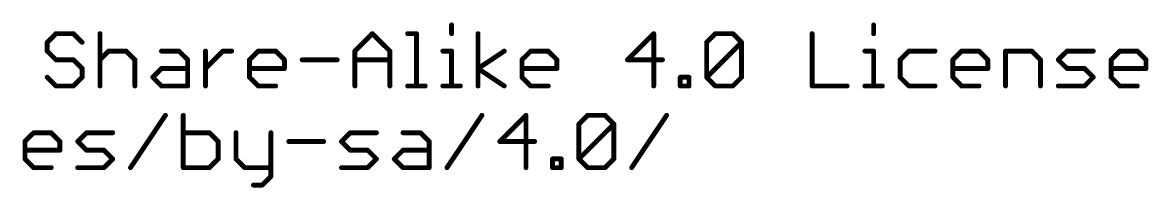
# Model space of a CAD drawing. Extents: x -3 to 111, y -18 to 20.
# Drawn here: x 75.97 to 110.92, y -15.78 to -10.65 of the extents above; entities that cross this region are included whole.
import ezdxf

# ---------------------------------------------------------------- set-up
doc = ezdxf.new("R2010")
doc.units = 0
doc.layers.add('51', color=53, linetype='CONTINUOUS')

msp = doc.modelspace()

# ---------------------------------------------------------------- linework, layer by layer
at = {"layer": '51', "const_width": 0.1524}
for points in [[(89.2895, -10.7256), (89.2895, -10.9968)], [(102.3867, -10.7256), (102.3867, -10.9968)], [(77.0108, -10.9968), (76.7397, -11.268)], [(77.5531, -10.9968), (77.0108, -10.9968)], [(77.8243, -11.268), (77.5531, -10.9968)], [(78.3768, -10.9968), (78.3768, -12.6238)], [(86.2897, -11.5391), (86.8321, -10.9968)], [(86.8321, -10.9968), (87.3744, -11.5391)], [(87.9269, -10.9968), (88.1981, -10.9968)], [(88.1981, -10.9968), (88.1981, -12.6238)], [(90.1098, -12.6238), (90.1098, -10.9968)], [(95.5619, -10.9968), (94.7484, -11.8103)], [(95.5619, -12.6238), (95.5619, -10.9968)], [(97.2041, -11.268), (97.4753, -10.9968)], [(97.4753, -10.9968), (98.0176, -10.9968)], [(98.0176, -10.9968), (98.2888, -11.268)], [(100.4784, -10.9968), (100.4784, -12.6238)], [(76.7397, -11.268), (76.7397, -11.5391)], [(76.7397, -11.5391), (77.0108, -11.8103)], [(78.3768, -11.8103), (78.648, -11.5391)], [(78.648, -11.5391), (79.1903, -11.5391)], [(79.1903, -11.5391), (79.4615, -11.8103)], [(80.2851, -11.5391), (80.8275, -11.5391)], [(80.8275, -11.5391), (81.0986, -11.8103)], [(81.6511, -12.6238), (81.6511, -11.5391)], [(81.6511, -12.0815), (82.1934, -11.5391)], [(82.1934, -11.5391), (82.4646, -11.5391)], [(83.0154, -11.8103), (83.2866, -11.5391)], [(83.2866, -11.5391), (83.8289, -11.5391)], [(83.8289, -11.5391), (84.1001, -11.8103)], [(86.2897, -12.6238), (86.2897, -11.5391)], [(87.3744, -11.5391), (87.3744, -12.6238)], [(89.0183, -11.5391), (89.2895, -11.5391)], [(89.2895, -11.5391), (89.2895, -12.6238)], [(90.1098, -12.0815), (90.9233, -11.5391)], [(91.4741, -11.8103), (91.7452, -11.5391)], [(91.7452, -11.5391), (92.2876, -11.5391)], [(92.2876, -11.5391), (92.5587, -11.8103)], [(97.2041, -12.3526), (97.2041, -11.268)], [(97.2041, -12.3526), (98.2888, -11.268)], [(98.2888, -11.268), (98.2888, -12.3526)], [(102.1156, -11.5391), (102.3867, -11.5391)], [(102.3867, -11.5391), (102.3867, -12.6238)], [(103.4782, -11.5391), (103.207, -11.8103)], [(104.2917, -11.5391), (103.4782, -11.5391)], [(104.8442, -11.8103), (105.1153, -11.5391)], [(105.1153, -11.5391), (105.6577, -11.5391)], [(105.6577, -11.5391), (105.9288, -11.8103)], [(106.4813, -12.6238), (106.4813, -11.5391)], [(106.4813, -11.5391), (107.2948, -11.5391)], [(107.2948, -11.5391), (107.566, -11.8103)], [(108.1185, -11.8103), (108.3896, -11.5391)], [(108.3896, -11.5391), (109.2031, -11.5391)], [(109.7556, -11.8103), (110.0268, -11.5391)], [(110.0268, -11.5391), (110.5691, -11.5391)], [(110.5691, -11.5391), (110.8403, -11.8103)], [(77.0108, -11.8103), (77.5531, -11.8103)], [(77.5531, -11.8103), (77.8243, -12.0815)], [(79.4615, -11.8103), (79.4615, -12.6238)], [(81.0986, -11.8103), (81.0986, -12.6238)], [(83.0154, -12.3526), (83.0154, -11.8103)], [(84.1001, -11.8103), (84.1001, -12.0815)], [(84.6526, -11.8103), (85.7372, -11.8103)], [(86.2897, -11.8103), (87.3744, -11.8103)], [(91.4741, -12.3526), (91.4741, -11.8103)], [(92.5587, -11.8103), (92.5587, -12.0815)], [(94.7484, -11.8103), (95.833, -11.8103)], [(103.207, -11.8103), (103.207, -12.3526)], [(104.8442, -12.3526), (104.8442, -11.8103)], [(105.9288, -11.8103), (105.9288, -12.0815)], [(107.566, -11.8103), (107.566, -12.6238)], [(108.3896, -12.0815), (108.1185, -11.8103)], [(109.7556, -12.3526), (109.7556, -11.8103)], [(110.8403, -11.8103), (110.8403, -12.0815)], [(77.8243, -12.0815), (77.8243, -12.3526)], [(80.014, -12.3526), (80.2851, -12.0815)], [(80.2851, -12.0815), (81.0986, -12.0815)], [(84.1001, -12.0815), (83.0154, -12.0815)], [(90.9233, -12.6238), (90.1098, -12.0815)], [(92.5587, -12.0815), (91.4741, -12.0815)], [(105.9288, -12.0815), (104.8442, -12.0815)], [(108.932, -12.0815), (108.3896, -12.0815)], [(109.2031, -12.3526), (108.932, -12.0815)], [(110.8403, -12.0815), (109.7556, -12.0815)], [(77.0108, -12.6238), (76.7397, -12.3526)], [(77.5531, -12.6238), (77.0108, -12.6238)], [(77.8243, -12.3526), (77.5531, -12.6238)], [(80.2851, -12.6238), (80.014, -12.3526)], [(81.0986, -12.6238), (80.2851, -12.6238)], [(83.2866, -12.6238), (83.0154, -12.3526)], [(83.8289, -12.6238), (83.2866, -12.6238)], [(87.9269, -12.6238), (88.4692, -12.6238)], [(89.0183, -12.6238), (89.5607, -12.6238)], [(91.7452, -12.6238), (91.4741, -12.3526)], [(92.2876, -12.6238), (91.7452, -12.6238)], [(96.3855, -12.6238), (96.3855, -12.3526)], [(96.3855, -12.3526), (96.6567, -12.3526)], [(96.6567, -12.6238), (96.3855, -12.6238)], [(96.6567, -12.3526), (96.6567, -12.6238)], [(97.4753, -12.6238), (97.2041, -12.3526)], [(98.0176, -12.6238), (97.4753, -12.6238)], [(98.2888, -12.3526), (98.0176, -12.6238)], [(100.4784, -12.6238), (101.5631, -12.6238)], [(102.1156, -12.6238), (102.6579, -12.6238)], [(103.207, -12.3526), (103.4782, -12.6238)], [(103.4782, -12.6238), (104.2917, -12.6238)], [(105.1153, -12.6238), (104.8442, -12.3526)], [(105.6577, -12.6238), (105.1153, -12.6238)], [(108.1185, -12.6238), (108.932, -12.6238)], [(108.932, -12.6238), (109.2031, -12.3526)], [(110.0268, -12.6238), (109.7556, -12.3526)], [(110.5691, -12.6238), (110.0268, -12.6238)], [(79.3238, -15.1638), (80.4085, -13.5368)], [(80.9609, -13.5368), (80.9609, -15.1638)], [(89.1467, -15.1638), (90.2314, -13.5368)], [(91.5974, -13.5368), (90.7839, -14.3503)], [(91.5974, -15.1638), (91.5974, -13.5368)], [(93.2396, -13.808), (93.5108, -13.5368)], [(93.5108, -13.5368), (94.0531, -13.5368)], [(94.0531, -13.5368), (94.3243, -13.808)], [(94.8768, -15.1638), (95.9614, -13.5368)], [(93.2396, -14.8926), (93.2396, -13.808)], [(93.2396, -14.8926), (94.3243, -13.808)], [(94.3243, -13.808), (94.3243, -14.8926)], [(76.0495, -14.3503), (76.3206, -14.0791)], [(76.0495, -14.8926), (76.0495, -14.3503)], [(76.3206, -14.0791), (76.863, -14.0791)], [(76.863, -14.0791), (77.1341, -14.3503)], [(77.1341, -14.3503), (77.1341, -14.6215)], [(77.6866, -14.3503), (77.9578, -14.0791)], [(77.9578, -14.6215), (77.6866, -14.3503)], [(77.9578, -14.0791), (78.7713, -14.0791)], [(81.7744, -14.0791), (80.9609, -14.0791)], [(82.0456, -14.3503), (81.7744, -14.0791)], [(82.0456, -14.8926), (82.0456, -14.3503)], [(82.5981, -14.0791), (82.5981, -14.8926)], [(83.6828, -14.0791), (83.6828, -15.435)], [(84.2353, -14.3503), (85.3199, -14.3503)], [(85.8724, -14.3503), (86.1436, -14.0791)], [(86.1436, -14.6215), (85.8724, -14.3503)], [(86.1436, -14.0791), (86.9571, -14.0791)], [(87.7807, -14.0791), (88.3231, -14.0791)], [(88.3231, -14.0791), (88.5942, -14.3503)], [(88.5942, -14.3503), (88.5942, -15.1638)], [(90.7839, -14.3503), (91.8685, -14.3503)], [(77.1341, -14.6215), (76.0495, -14.6215)], [(78.5001, -14.6215), (77.9578, -14.6215)], [(78.7713, -14.8926), (78.5001, -14.6215)], [(86.6859, -14.6215), (86.1436, -14.6215)], [(86.9571, -14.8926), (86.6859, -14.6215)], [(87.5096, -14.8926), (87.7807, -14.6215)], [(87.7807, -14.6215), (88.5942, -14.6215)], [(76.3206, -15.1638), (76.0495, -14.8926)], [(78.5001, -15.1638), (78.7713, -14.8926)], [(81.7744, -15.1638), (82.0456, -14.8926)], [(82.5981, -14.8926), (82.8693, -15.1638)], [(86.6859, -15.1638), (86.9571, -14.8926)], [(87.7807, -15.1638), (87.5096, -14.8926)], [(92.421, -15.1638), (92.421, -14.8926)], [(92.421, -14.8926), (92.6922, -14.8926)], [(92.6922, -14.8926), (92.6922, -15.1638)], [(93.5108, -15.1638), (93.2396, -14.8926)], [(94.3243, -14.8926), (94.0531, -15.1638)], [(76.863, -15.1638), (76.3206, -15.1638)], [(77.6866, -15.1638), (78.5001, -15.1638)], [(80.9609, -15.1638), (81.7744, -15.1638)], [(82.8693, -15.1638), (83.6828, -15.1638)], [(83.6828, -15.435), (83.4116, -15.7061)], [(85.8724, -15.1638), (86.6859, -15.1638)], [(88.5942, -15.1638), (87.7807, -15.1638)], [(92.6922, -15.1638), (92.421, -15.1638)], [(94.0531, -15.1638), (93.5108, -15.1638)], [(83.4116, -15.7061), (83.1404, -15.7061)]]:
    msp.add_lwpolyline(points, dxfattribs=at)
at = {"layer": '51', "const_width": 0.0762}
for points in [[(89.3276, -10.7256, 1), (89.2514, -10.7256)], [(102.4248, -10.7256, 1), (102.3486, -10.7256)], [(77.0108, -10.9587, 1), (77.0108, -11.0349)], [(77.0378, -11.0238, 1), (76.9839, -10.9699)], [(77.5801, -10.9699, 1), (77.5262, -11.0238)], [(77.5531, -11.0349, 1), (77.5531, -10.9587)], [(78.4149, -10.9968, 1), (78.3387, -10.9968)], [(86.859, -10.9699, 1), (86.8051, -11.0238)], [(86.859, -11.0238, 1), (86.8051, -10.9699)], [(87.9269, -10.9587, 1), (87.9269, -11.0349)], [(88.2362, -10.9968, 1), (88.16, -10.9968)], [(88.1981, -11.0349, 1), (88.1981, -10.9587)], [(89.2514, -10.9968, 1), (89.3276, -10.9968)], [(90.1479, -10.9968, 1), (90.0717, -10.9968)], [(95.6, -10.9968, 1), (95.5238, -10.9968)], [(95.5888, -11.0238, 1), (95.5349, -10.9699)], [(97.4753, -10.9587, 1), (97.4753, -11.0349)], [(97.5022, -11.0238, 1), (97.4483, -10.9699)], [(98.0445, -10.9699, 1), (97.9907, -11.0238)], [(98.0176, -11.0349, 1), (98.0176, -10.9587)], [(100.5165, -10.9968, 1), (100.4403, -10.9968)], [(102.3486, -10.9968, 1), (102.4248, -10.9968)], [(76.7127, -11.241, 1), (76.7666, -11.2949)], [(76.7666, -11.5122, 1), (76.7127, -11.5661)], [(76.7778, -11.268, 1), (76.7016, -11.268)], [(76.7016, -11.5391, 1), (76.7778, -11.5391)], [(77.7974, -11.2949, 1), (77.8513, -11.241)], [(78.648, -11.501, 1), (78.648, -11.5772)], [(78.6749, -11.5661, 1), (78.621, -11.5122)], [(79.2172, -11.5122, 1), (79.1634, -11.5661)], [(79.1903, -11.5772, 1), (79.1903, -11.501)], [(80.2851, -11.501, 1), (80.2851, -11.5772)], [(80.8544, -11.5122, 1), (80.8005, -11.5661)], [(80.8275, -11.5772, 1), (80.8275, -11.501)], [(81.6892, -11.5391, 1), (81.613, -11.5391)], [(82.1934, -11.501, 1), (82.1934, -11.5772)], [(82.2204, -11.5661, 1), (82.1665, -11.5122)], [(82.4646, -11.5772, 1), (82.4646, -11.501)], [(83.2866, -11.501, 1), (83.2866, -11.5772)], [(83.3135, -11.5661, 1), (83.2596, -11.5122)], [(83.8559, -11.5122, 1), (83.802, -11.5661)], [(83.8289, -11.5772, 1), (83.8289, -11.501)], [(86.3278, -11.5391, 1), (86.2516, -11.5391)], [(86.2628, -11.5122, 1), (86.3167, -11.5661)], [(87.4125, -11.5391, 1), (87.3363, -11.5391)], [(87.3474, -11.5661, 1), (87.4013, -11.5122)], [(89.0183, -11.501, 1), (89.0183, -11.5772)], [(89.3276, -11.5391, 1), (89.2514, -11.5391)], [(89.2895, -11.5772, 1), (89.2895, -11.501)], [(90.9444, -11.5708, 1), (90.9021, -11.5074)], [(91.7452, -11.501, 1), (91.7452, -11.5772)], [(91.7722, -11.5661, 1), (91.7183, -11.5122)], [(92.3145, -11.5122, 1), (92.2606, -11.5661)], [(92.2876, -11.5772, 1), (92.2876, -11.501)], [(97.2422, -11.268, 1), (97.166, -11.268)], [(97.1772, -11.241, 1), (97.231, -11.2949)], [(98.3269, -11.268, 1), (98.2507, -11.268)], [(98.3157, -11.2949, 1), (98.2618, -11.241)], [(98.2618, -11.2949, 1), (98.3157, -11.241)], [(102.1156, -11.501, 1), (102.1156, -11.5772)], [(102.4248, -11.5391, 1), (102.3486, -11.5391)], [(102.3867, -11.5772, 1), (102.3867, -11.501)], [(103.4782, -11.501, 1), (103.4782, -11.5772)], [(103.5051, -11.5661, 1), (103.4512, -11.5122)], [(104.2917, -11.5772, 1), (104.2917, -11.501)], [(105.1153, -11.501, 1), (105.1153, -11.5772)], [(105.1423, -11.5661, 1), (105.0884, -11.5122)], [(105.6846, -11.5122, 1), (105.6307, -11.5661)], [(105.6577, -11.5772, 1), (105.6577, -11.501)], [(106.5194, -11.5391, 1), (106.4432, -11.5391)], [(106.4813, -11.501, 1), (106.4813, -11.5772)], [(107.3218, -11.5122, 1), (107.2679, -11.5661)], [(107.2948, -11.5772, 1), (107.2948, -11.501)], [(108.3896, -11.501, 1), (108.3896, -11.5772)], [(108.4166, -11.5661, 1), (108.3627, -11.5122)], [(109.2031, -11.5772, 1), (109.2031, -11.501)], [(110.0268, -11.501, 1), (110.0268, -11.5772)], [(110.0537, -11.5661, 1), (109.9999, -11.5122)], [(110.5961, -11.5122, 1), (110.5422, -11.5661)], [(110.5691, -11.5772, 1), (110.5691, -11.501)], [(77.0108, -11.7722, 1), (77.0108, -11.8484)], [(76.9839, -11.8372, 1), (77.0378, -11.7834)], [(77.5801, -11.7834, 1), (77.5262, -11.8372)], [(77.5531, -11.8484, 1), (77.5531, -11.7722)], [(78.3499, -11.7834, 1), (78.4038, -11.8372)], [(79.4996, -11.8103, 1), (79.4234, -11.8103)], [(79.4345, -11.8372, 1), (79.4884, -11.7834)], [(81.1367, -11.8103, 1), (81.0605, -11.8103)], [(81.0717, -11.8372, 1), (81.1256, -11.7834)], [(83.0535, -11.8103, 1), (82.9773, -11.8103)], [(82.9885, -11.7834, 1), (83.0424, -11.8372)], [(84.1382, -11.8103, 1), (84.062, -11.8103)], [(84.0731, -11.8372, 1), (84.127, -11.7834)], [(84.6526, -11.7722, 1), (84.6526, -11.8484)], [(85.7372, -11.8484, 1), (85.7372, -11.7722)], [(86.2897, -11.7722, 1), (86.2897, -11.8484)], [(87.3744, -11.8484, 1), (87.3744, -11.7722)], [(91.5122, -11.8103, 1), (91.436, -11.8103)], [(91.4471, -11.7834, 1), (91.501, -11.8372)], [(92.5968, -11.8103, 1), (92.5206, -11.8103)], [(92.5318, -11.8372, 1), (92.5857, -11.7834)], [(94.7484, -11.7722, 1), (94.7484, -11.8484)], [(94.7214, -11.7834, 1), (94.7753, -11.8372)], [(95.833, -11.8484, 1), (95.833, -11.7722)], [(103.2451, -11.8103, 1), (103.1689, -11.8103)], [(103.1801, -11.7834, 1), (103.234, -11.8372)], [(104.8823, -11.8103, 1), (104.8061, -11.8103)], [(104.8172, -11.7834, 1), (104.8711, -11.8372)], [(105.9669, -11.8103, 1), (105.8907, -11.8103)], [(105.9019, -11.8372, 1), (105.9558, -11.7834)], [(107.6041, -11.8103, 1), (107.5279, -11.8103)], [(107.539, -11.8372, 1), (107.5929, -11.7834)], [(108.1454, -11.7834, 1), (108.0915, -11.8372)], [(108.0915, -11.7834, 1), (108.1454, -11.8372)], [(109.7937, -11.8103, 1), (109.7175, -11.8103)], [(109.7287, -11.7834, 1), (109.7826, -11.8372)], [(110.8784, -11.8103, 1), (110.8022, -11.8103)], [(110.8134, -11.8372, 1), (110.8672, -11.7834)], [(77.8624, -12.0815, 1), (77.7862, -12.0815)], [(77.7974, -12.1084, 1), (77.8513, -12.0545)], [(80.2851, -12.0434, 1), (80.2851, -12.1196)], [(80.3121, -12.1084, 1), (80.2582, -12.0545)], [(81.0986, -12.1196, 1), (81.0986, -12.0434)], [(81.6242, -12.0545, 1), (81.6781, -12.1084)], [(83.0154, -12.0434, 1), (83.0154, -12.1196)], [(84.062, -12.0815, 1), (84.1382, -12.0815)], [(84.1001, -12.1196, 1), (84.1001, -12.0434)], [(90.1309, -12.0498, 1), (90.0886, -12.1132)], [(90.0886, -12.0498, 1), (90.1309, -12.1132)], [(91.4741, -12.0434, 1), (91.4741, -12.1196)], [(92.5206, -12.0815, 1), (92.5968, -12.0815)], [(92.5587, -12.1196, 1), (92.5587, -12.0434)], [(104.8442, -12.0434, 1), (104.8442, -12.1196)], [(105.8907, -12.0815, 1), (105.9669, -12.0815)], [(105.9288, -12.1196, 1), (105.9288, -12.0434)], [(108.3896, -12.0434, 1), (108.3896, -12.1196)], [(108.3627, -12.1084, 1), (108.4166, -12.0545)], [(108.9589, -12.0545, 1), (108.905, -12.1084)], [(108.932, -12.1196, 1), (108.932, -12.0434)], [(109.7556, -12.0434, 1), (109.7556, -12.1196)], [(110.8022, -12.0815, 1), (110.8784, -12.0815)], [(110.8403, -12.1196, 1), (110.8403, -12.0434)], [(76.7666, -12.3257, 1), (76.7127, -12.3796)], [(77.0108, -12.5857, 1), (77.0108, -12.6619)], [(76.9839, -12.6507, 1), (77.0378, -12.5969)], [(77.5262, -12.5969, 1), (77.5801, -12.6507)], [(77.5531, -12.6619, 1), (77.5531, -12.5857)], [(77.7862, -12.3526, 1), (77.8624, -12.3526)], [(77.8513, -12.3796, 1), (77.7974, -12.3257)], [(80.0409, -12.3257, 1), (79.987, -12.3796)], [(79.987, -12.3257, 1), (80.0409, -12.3796)], [(80.2851, -12.5857, 1), (80.2851, -12.6619)], [(80.2582, -12.6507, 1), (80.3121, -12.5969)], [(81.0986, -12.6619, 1), (81.0986, -12.5857)], [(83.0424, -12.3257, 1), (82.9885, -12.3796)], [(82.9773, -12.3526, 1), (83.0535, -12.3526)], [(83.2866, -12.5857, 1), (83.2866, -12.6619)], [(83.2596, -12.6507, 1), (83.3135, -12.5969)], [(83.8289, -12.6619, 1), (83.8289, -12.5857)], [(87.9269, -12.5857, 1), (87.9269, -12.6619)], [(88.4692, -12.6619, 1), (88.4692, -12.5857)], [(89.0183, -12.5857, 1), (89.0183, -12.6619)], [(89.5607, -12.6619, 1), (89.5607, -12.5857)], [(90.9021, -12.6555, 1), (90.9444, -12.5921)], [(91.501, -12.3257, 1), (91.4471, -12.3796)], [(91.436, -12.3526, 1), (91.5122, -12.3526)], [(91.7452, -12.5857, 1), (91.7452, -12.6619)], [(91.7183, -12.6507, 1), (91.7722, -12.5969)], [(92.2876, -12.6619, 1), (92.2876, -12.5857)], [(96.4236, -12.3526, 1), (96.3474, -12.3526)], [(96.3855, -12.3145, 1), (96.3855, -12.3907)], [(96.3855, -12.5857, 1), (96.3855, -12.6619)], [(96.6948, -12.3526, 1), (96.6186, -12.3526)], [(96.6567, -12.3907, 1), (96.6567, -12.3145)], [(96.6567, -12.6619, 1), (96.6567, -12.5857)], [(97.231, -12.3257, 1), (97.1772, -12.3796)], [(97.1772, -12.3257, 1), (97.231, -12.3796)], [(97.166, -12.3526, 1), (97.2422, -12.3526)], [(97.4753, -12.5857, 1), (97.4753, -12.6619)], [(97.4483, -12.6507, 1), (97.5022, -12.5969)], [(97.9907, -12.5969, 1), (98.0445, -12.6507)], [(98.0176, -12.6619, 1), (98.0176, -12.5857)], [(98.2507, -12.3526, 1), (98.3269, -12.3526)], [(98.3157, -12.3796, 1), (98.2618, -12.3257)], [(100.4784, -12.5857, 1), (100.4784, -12.6619)], [(101.5631, -12.6619, 1), (101.5631, -12.5857)], [(102.1156, -12.5857, 1), (102.1156, -12.6619)], [(102.6579, -12.6619, 1), (102.6579, -12.5857)], [(103.234, -12.3257, 1), (103.1801, -12.3796)], [(103.1689, -12.3526, 1), (103.2451, -12.3526)], [(103.4782, -12.5857, 1), (103.4782, -12.6619)], [(103.4512, -12.6507, 1), (103.5051, -12.5969)], [(104.2917, -12.6619, 1), (104.2917, -12.5857)], [(104.8711, -12.3257, 1), (104.8172, -12.3796)], [(104.8061, -12.3526, 1), (104.8823, -12.3526)], [(105.1153, -12.5857, 1), (105.1153, -12.6619)], [(105.0884, -12.6507, 1), (105.1423, -12.5969)], [(105.6577, -12.6619, 1), (105.6577, -12.5857)], [(108.1185, -12.5857, 1), (108.1185, -12.6619)], [(108.905, -12.5969, 1), (108.9589, -12.6507)], [(108.932, -12.6619, 1), (108.932, -12.5857)], [(109.2301, -12.3796, 1), (109.1762, -12.3257)], [(109.1762, -12.3796, 1), (109.2301, -12.3257)], [(109.7826, -12.3257, 1), (109.7287, -12.3796)], [(109.7175, -12.3526, 1), (109.7937, -12.3526)], [(110.0268, -12.5857, 1), (110.0268, -12.6619)], [(109.9999, -12.6507, 1), (110.0537, -12.5969)], [(110.5691, -12.6619, 1), (110.5691, -12.5857)], [(78.3387, -12.6238, 1), (78.4149, -12.6238)], [(79.4234, -12.6238, 1), (79.4996, -12.6238)], [(81.0605, -12.6238, 1), (81.1367, -12.6238)], [(81.613, -12.6238, 1), (81.6892, -12.6238)], [(86.2516, -12.6238, 1), (86.3278, -12.6238)], [(87.3363, -12.6238, 1), (87.4125, -12.6238)], [(88.16, -12.6238, 1), (88.2362, -12.6238)], [(89.2514, -12.6238, 1), (89.3276, -12.6238)], [(90.0717, -12.6238, 1), (90.1479, -12.6238)], [(95.5238, -12.6238, 1), (95.6, -12.6238)], [(96.3474, -12.6238, 1), (96.4236, -12.6238)], [(96.6186, -12.6238, 1), (96.6948, -12.6238)], [(100.4403, -12.6238, 1), (100.5165, -12.6238)], [(102.3486, -12.6238, 1), (102.4248, -12.6238)], [(106.4432, -12.6238, 1), (106.5194, -12.6238)], [(107.5279, -12.6238, 1), (107.6041, -12.6238)], [(80.4402, -13.5579, 1), (80.3768, -13.5157)], [(80.999, -13.5368, 1), (80.9228, -13.5368)], [(90.2631, -13.5579, 1), (90.1997, -13.5157)], [(91.6355, -13.5368, 1), (91.5593, -13.5368)], [(91.6243, -13.5638, 1), (91.5704, -13.5099)], [(93.5108, -13.4987, 1), (93.5108, -13.5749)], [(93.5377, -13.5638, 1), (93.4838, -13.5099)], [(94.0801, -13.5099, 1), (94.0262, -13.5638)], [(94.0531, -13.5749, 1), (94.0531, -13.4987)], [(95.9931, -13.5579, 1), (95.9297, -13.5157)], [(93.2777, -13.808, 1), (93.2015, -13.808)], [(93.2127, -13.781, 1), (93.2666, -13.8349)], [(94.3624, -13.808, 1), (94.2862, -13.808)], [(94.3512, -13.8349, 1), (94.2973, -13.781)], [(94.2973, -13.8349, 1), (94.3512, -13.781)], [(76.0876, -14.3503, 1), (76.0114, -14.3503)], [(76.0225, -14.3234, 1), (76.0764, -14.3772)], [(76.3206, -14.041, 1), (76.3206, -14.1172)], [(76.3476, -14.1061, 1), (76.2937, -14.0522)], [(76.8899, -14.0522, 1), (76.836, -14.1061)], [(76.863, -14.1172, 1), (76.863, -14.041)], [(77.1722, -14.3503, 1), (77.096, -14.3503)], [(77.1072, -14.3772, 1), (77.1611, -14.3234)], [(77.7136, -14.3234, 1), (77.6597, -14.3772)], [(77.6597, -14.3234, 1), (77.7136, -14.3772)], [(77.9578, -14.041, 1), (77.9578, -14.1172)], [(77.9847, -14.1061, 1), (77.9309, -14.0522)], [(78.7713, -14.1172, 1), (78.7713, -14.041)], [(80.9609, -14.041, 1), (80.9609, -14.1172)], [(81.8014, -14.0522, 1), (81.7475, -14.1061)], [(81.7744, -14.1172, 1), (81.7744, -14.041)], [(82.0837, -14.3503, 1), (82.0075, -14.3503)], [(82.0187, -14.3772, 1), (82.0726, -14.3234)], [(82.6362, -14.0791, 1), (82.56, -14.0791)], [(83.7209, -14.0791, 1), (83.6447, -14.0791)], [(84.2353, -14.3122, 1), (84.2353, -14.3884)], [(85.3199, -14.3884, 1), (85.3199, -14.3122)], [(85.8994, -14.3234, 1), (85.8455, -14.3772)], [(85.8455, -14.3234, 1), (85.8994, -14.3772)], [(86.1436, -14.041, 1), (86.1436, -14.1172)], [(86.1705, -14.1061, 1), (86.1166, -14.0522)], [(86.9571, -14.1172, 1), (86.9571, -14.041)], [(87.7807, -14.041, 1), (87.7807, -14.1172)], [(88.35, -14.0522, 1), (88.2961, -14.1061)], [(88.3231, -14.1172, 1), (88.3231, -14.041)], [(88.6323, -14.3503, 1), (88.5561, -14.3503)], [(88.5673, -14.3772, 1), (88.6212, -14.3234)], [(90.7839, -14.3122, 1), (90.7839, -14.3884)], [(90.7569, -14.3234, 1), (90.8108, -14.3772)], [(91.8685, -14.3884, 1), (91.8685, -14.3122)], [(76.0495, -14.5834, 1), (76.0495, -14.6596)], [(77.096, -14.6215, 1), (77.1722, -14.6215)], [(77.1341, -14.6596, 1), (77.1341, -14.5834)], [(77.9578, -14.5834, 1), (77.9578, -14.6596)], [(77.9309, -14.6484, 1), (77.9847, -14.5945)], [(78.5271, -14.5945, 1), (78.4732, -14.6484)], [(78.5001, -14.6596, 1), (78.5001, -14.5834)], [(86.1436, -14.5834, 1), (86.1436, -14.6596)], [(86.1166, -14.6484, 1), (86.1705, -14.5945)], [(86.7129, -14.5945, 1), (86.659, -14.6484)], [(86.6859, -14.6596, 1), (86.6859, -14.5834)], [(87.7807, -14.5834, 1), (87.7807, -14.6596)], [(87.8077, -14.6484, 1), (87.7538, -14.5945)], [(88.5942, -14.6596, 1), (88.5942, -14.5834)], [(76.0764, -14.8657, 1), (76.0225, -14.9196)], [(76.0114, -14.8926, 1), (76.0876, -14.8926)], [(78.7982, -14.9196, 1), (78.7444, -14.8657)], [(78.7444, -14.9196, 1), (78.7982, -14.8657)], [(82.0075, -14.8926, 1), (82.0837, -14.8926)], [(82.0725, -14.9196, 1), (82.0187, -14.8657)], [(82.625, -14.8657, 1), (82.5712, -14.9196)], [(82.56, -14.8926, 1), (82.6362, -14.8926)], [(86.984, -14.9196, 1), (86.9301, -14.8657)], [(86.9301, -14.9196, 1), (86.984, -14.8657)], [(87.5365, -14.8657, 1), (87.4826, -14.9196)], [(87.4826, -14.8657, 1), (87.5365, -14.9196)], [(92.4591, -14.8926, 1), (92.3829, -14.8926)], [(92.421, -14.8545, 1), (92.421, -14.9307)], [(92.7303, -14.8926, 1), (92.6541, -14.8926)], [(92.6922, -14.9307, 1), (92.6922, -14.8545)], [(93.2666, -14.8657, 1), (93.2127, -14.9196)], [(93.2127, -14.8657, 1), (93.2666, -14.9196)], [(93.2015, -14.8926, 1), (93.2777, -14.8926)], [(94.2862, -14.8926, 1), (94.3624, -14.8926)], [(94.3512, -14.9196, 1), (94.2973, -14.8657)], [(76.3206, -15.1257, 1), (76.3206, -15.2019)], [(76.2937, -15.1907, 1), (76.3476, -15.1369)], [(76.863, -15.2019, 1), (76.863, -15.1257)], [(77.6866, -15.1257, 1), (77.6866, -15.2019)], [(78.4732, -15.1369, 1), (78.5271, -15.1907)], [(78.5001, -15.2019, 1), (78.5001, -15.1257)], [(79.2921, -15.1427, 1), (79.3555, -15.1849)], [(80.9609, -15.1257, 1), (80.9609, -15.2019)], [(80.9228, -15.1638, 1), (80.999, -15.1638)], [(81.7475, -15.1369, 1), (81.8014, -15.1907)], [(81.7744, -15.2019, 1), (81.7744, -15.1257)], [(82.8693, -15.1257, 1), (82.8693, -15.2019)], [(82.8423, -15.1907, 1), (82.8962, -15.1369)], [(83.7097, -15.4619, 1), (83.6558, -15.408)], [(83.6828, -15.2019, 1), (83.6828, -15.1257)], [(85.8724, -15.1257, 1), (85.8724, -15.2019)], [(86.659, -15.1369, 1), (86.7129, -15.1907)], [(86.6859, -15.2019, 1), (86.6859, -15.1257)], [(87.7807, -15.1257, 1), (87.7807, -15.2019)], [(87.7538, -15.1907, 1), (87.8077, -15.1369)], [(88.5561, -15.1638, 1), (88.6323, -15.1638)], [(88.5942, -15.2019, 1), (88.5942, -15.1257)], [(89.115, -15.1427, 1), (89.1784, -15.1849)], [(91.5593, -15.1638, 1), (91.6355, -15.1638)], [(92.421, -15.1257, 1), (92.421, -15.2019)], [(92.3829, -15.1638, 1), (92.4591, -15.1638)], [(92.6541, -15.1638, 1), (92.7303, -15.1638)], [(92.6922, -15.2019, 1), (92.6922, -15.1257)], [(93.5108, -15.1257, 1), (93.5108, -15.2019)], [(93.4838, -15.1907, 1), (93.5377, -15.1369)], [(94.0262, -15.1369, 1), (94.0801, -15.1907)], [(94.0531, -15.2019, 1), (94.0531, -15.1257)], [(94.8451, -15.1427, 1), (94.9085, -15.1849)], [(83.1404, -15.668, 1), (83.1404, -15.7442)], [(83.3847, -15.6792, 1), (83.4385, -15.7331)], [(83.4116, -15.7442, 1), (83.4116, -15.668)], [(83.6447, -15.435, 1), (83.7209, -15.435)]]:
    msp.add_lwpolyline(points, format="xyb", dxfattribs=at)

doc.saveas('drawing.dxf')
